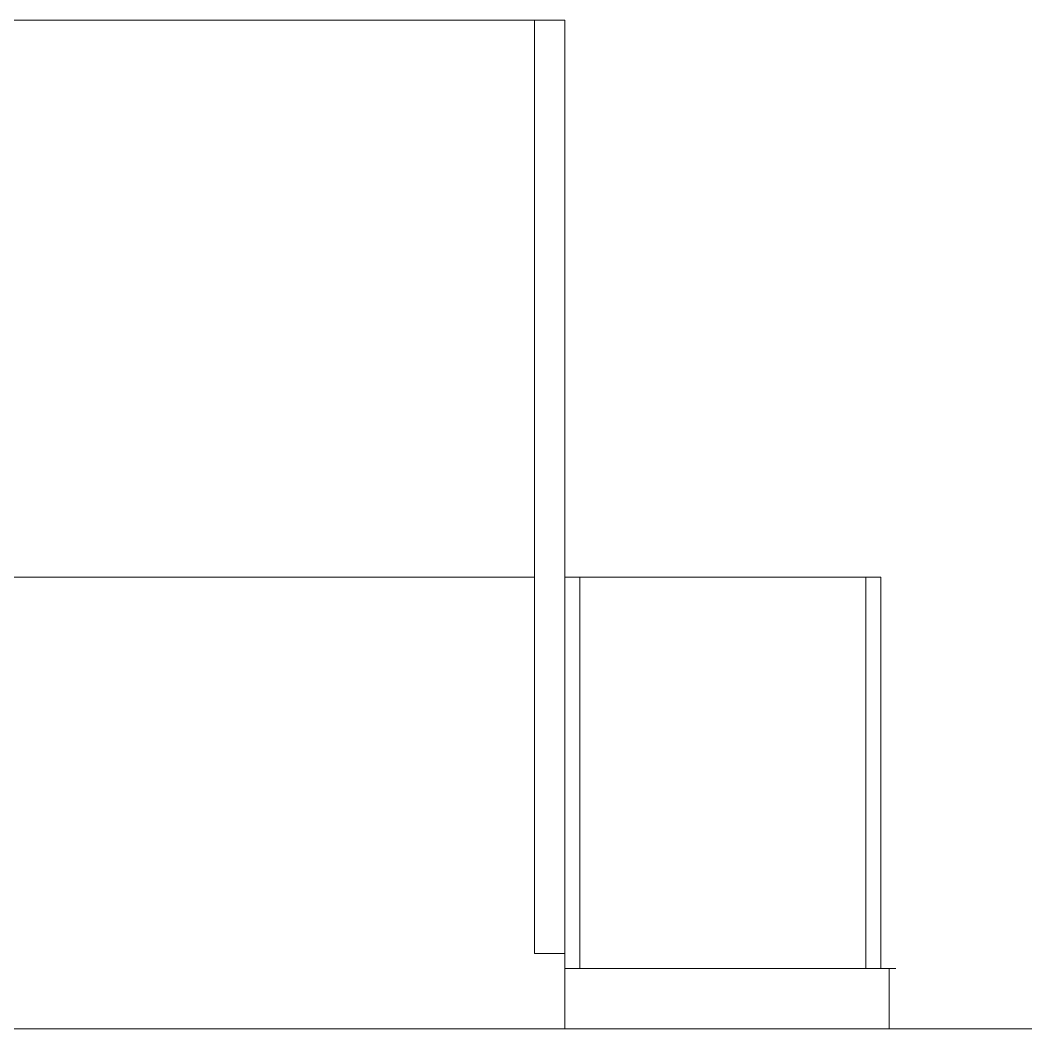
# Model space of a CAD drawing. Header units: metres. Extents: x 6.9 to 88.2, y -7.2 to 15.9.
# Drawn here: x 78.7 to 85.42, y 6.93 to 13.63 of the extents above; entities that cross this region are included whole.
import ezdxf

# ---------------------------------------------------------------- set-up
doc = ezdxf.new("R2010")
doc.units = ezdxf.units.M
doc.layers.get('0').update_dxf_attribs({"lineweight": 9})

# ---------------------------------------------------------------- blocks, each defined once
blk = doc.blocks.new('right')
for p, q in [((82.1143, 13.6311), (78.1414, 13.6311)), ((82.3143, 13.6311), (82.1143, 13.6311)), ((82.1143, 10.5311), (82.1143, 13.6311)), ((82.3143, 13.6311), (82.3143, 10.5311)), ((82.1143, 10.0311), (82.1143, 10.5311)), ((82.3143, 10.5311), (82.3143, 10.0311)), ((82.1143, 7.4311), (82.1143, 10.0311)), ((82.3143, 9.9311), (82.3143, 10.0311)), ((72.4646, 9.9311), (82.1143, 9.9311)), ((82.4143, 9.9311), (82.3143, 9.9311)), ((82.3143, 9.8311), (82.3143, 9.9311)), ((82.4143, 9.8311), (82.4143, 9.9311)), ((82.4143, 9.9311), (84.3143, 9.9311)), ((84.3143, 9.9311), (84.3143, 9.8311)), ((84.4143, 9.9311), (84.3143, 9.9311)), ((84.4143, 9.8311), (84.4143, 9.9311)), ((82.3143, 7.4311), (82.3143, 9.8311)), ((82.4143, 7.3311), (82.4143, 9.8311)), ((84.3143, 7.3311), (84.3143, 9.8311)), ((84.4143, 7.3311), (84.4143, 9.8311)), ((82.3143, 7.4311), (82.1143, 7.4311)), ((82.3143, 7.4311), (82.3143, 7.3311)), ((82.3143, 6.9311), (82.3143, 7.3311)), ((82.4143, 7.3311), (82.3143, 7.3311)), ((84.3143, 7.3311), (82.4143, 7.3311)), ((84.4143, 7.3311), (84.3143, 7.3311)), ((84.4698, 7.3311), (84.4143, 7.3311)), ((84.4698, 6.9311), (84.4698, 7.3311)), ((84.4698, 7.3311), (84.5143, 7.3311)), ((84.4698, 7.3311), (84.5143, 7.3311)), ((84.4698, 7.3311), (84.5143, 7.3311)), ((84.4698, 7.3311), (84.5143, 7.3311)), ((84.4698, 7.3311), (84.5143, 7.3311)), ((80.2146, 6.9311), (77.4146, 6.9311)), ((80.2146, 6.9311), (80.4146, 6.9311)), ((80.2146, 6.9311), (80.3146, 6.9311)), ((80.2146, 6.9311), (80.3146, 6.9311)), ((80.3146, 6.9311), (80.4146, 6.9311)), ((80.3146, 6.9311), (80.4146, 6.9311)), ((82.3143, 6.9311), (80.4146, 6.9311)), ((84.4698, 6.9311), (82.3143, 6.9311)), ((84.4698, 6.9311), (85.4176, 6.9311))]:
    blk.add_line(p, q)

msp = doc.modelspace()

# ---------------------------------------------------------------- block references
msp.add_blockref('right', (0, 0))

doc.saveas('drawing.dxf')
